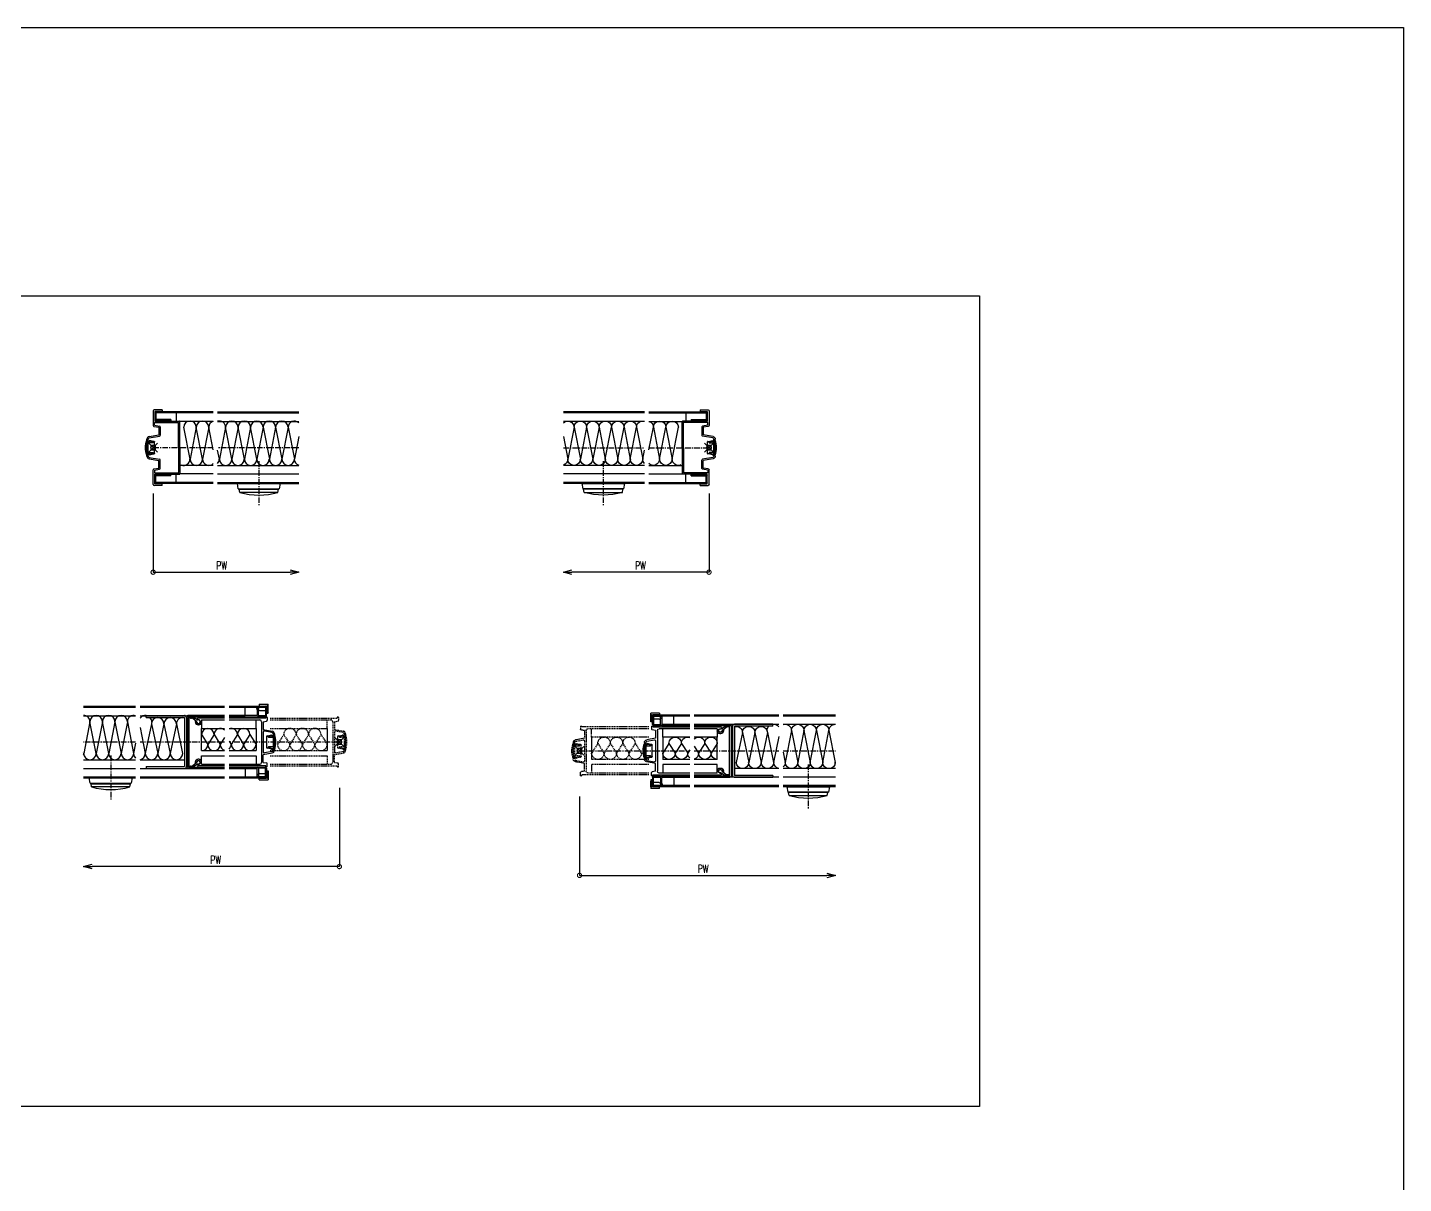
# Model space of a CAD drawing. Extents: x -275225 to 47266, y -41063 to 95295.
# Drawn here: x -223624 to -222077, y -26800 to -25500 of the extents above; entities that cross this region are included whole.
import ezdxf

# ---------------------------------------------------------------- set-up
doc = ezdxf.new("R2010")
doc.units = 0
doc.header["$LTSCALE"] = 0.2
doc.header["$PDMODE"] = 99
doc.header["$PDSIZE"] = 5
doc.linetypes.add('CENTER', pattern=[50.8, 31.75, -6.35, 6.35, -6.35])
doc.linetypes.add('HIDDEN', pattern=[9.525, 6.35, -3.175])
for name, color, linetype in [('_P18_製品', 4, 'Continuous'), ('_P18_製品寸法', 9, 'Continuous'), ('_基準', 1, 'CENTER'), ('_製品寸法', 9, 'Continuous'), ('樹脂', 6, 'Continuous')]:
    doc.layers.add(name, color=color, linetype=linetype)
doc.layers.add('_ポイント', color=1, linetype='Continuous', plot=False)
doc.styles.add('OKAMURA', font='SIMPLEX.shx', dxfattribs={"width": 0.7, "bigfont": 'BIGFONT.shx'})
doc.dimstyles.new('OKAMURA-003', dxfattribs={"dimscale": 3, "dimtxt": 3, "dimasz": 1, "dimexe": 0, "dimexo": 3, "dimgap": 1, "dimtad": 1, "dimdec": 3, "dimdsep": 46, "dimtxsty": 'OKAMURA', "dimblk1": 'DOT', "dimblk2": 'DOT', "dimsah": 1, "dimcen": 0, "dimclrd": 9, "dimclre": 9, "dimclrt": 3, "dimadec": 0, "dimazin": 0, "dimtfac": 1, "dimtdec": 3, "dimtix": 1, "dimtmove": 2, "dimatfit": 3, "dimldrblk": 'NONE', "dimfxl": 0, "dimtolj": 1, "dimarcsym": 0})

# ---------------------------------------------------------------- blocks, each defined once
blk = doc.blocks.new('_DotSmall')
at = {"color": 0, "linetype": 'ByBlock', "const_width": 0.5}
blk.add_lwpolyline([(-0.0625, 0, 1), (0.0625, 0, 1)], format="xyb", close=True, dxfattribs=at)
blk = doc.blocks.new('_Open30')
at = {"color": 0, "linetype": 'ByBlock', "lineweight": -2}
for p, q in [((-1, 0.27), (0, 0)), ((0, 0), (-1, -0.27)), ((0, 0), (-1, 0))]:
    blk.add_line(p, q, dxfattribs=at)
blk = doc.blocks.new('*D257')
at = {"layer": '_製品寸法', "color": 9, "lineweight": -2, "transparency": 16777216}
for p, q in [((0, -51.5), (0, -140)), ((0, -140), (154.2, -140))]:
    blk.add_line(p, q, dxfattribs=at)
at = {"layer": 'Defpoints', "color": 0, "transparency": 16777216}
for p in [(0, -42.5), (163.8, -41.3), (163.8, -140)]:
    blk.add_point(p, dxfattribs=at)
at = {"layer": '_製品寸法', "color": 9, "lineweight": -2, "transparency": 16777216, "xscale": 9.600000000000001, "yscale": 9.600000000000001, "zscale": 9.600000000000001, "rotation": 180}
blk.add_blockref('_DotSmall', (0, -140), dxfattribs=at)
at = {"layer": '_製品寸法', "color": 9, "lineweight": -2, "transparency": 16777216, "xscale": 9.600000000000001, "yscale": 9.600000000000001, "zscale": 9.600000000000001}
blk.add_blockref('_Open30', (163.8, -140), dxfattribs=at)
at = {"layer": '_製品寸法', "color": 3, "transparency": 16777216, "insert": (77.1, -132.5), "char_height": 9, "attachment_point": 5, "style": 'OKAMURA'}
blk.add_mtext('\\A1;PW', dxfattribs=at)
blk = doc.blocks.new('_None')
blk = doc.blocks.new('樹脂')
at = {"layer": '_P18_製品', "color": 0, "linetype": 'ByBlock'}
for p, q in [((-8.7, -6.5), (-8.7, 6.5)), ((-8.2, 7), (-7, 7)), ((-7, 7), (-3.2, 8.1)), ((-7, 6.3), (-3.2, 7.4)), ((-7, 6.3), (-7, 7)), ((-7, 5.9), (-7, 6.3)), ((-6.5, 5.4), (0, 5.4)), ((-3.2, 8.1), (-3.2, 7.6)), ((-3.2, 7.6), (-2.4, 7.6)), ((-3.2, 7.6), (-3.2, 6.9)), ((-3.2, 6.9), (-2.4, 6.9)), ((-2.4, 7.6), (-2.4, 7.1)), ((-2.4, 7.1), (-0.5, 7.1)), ((-2.4, 6.4), (-2.4, 7.1)), ((-2.4, 6.4), (-0.5, 6.4)), ((-0.5, 7.1), (-0.5, 5.4)), ((0, -8.3), (0, 8.3)), ((-7, -7), (-8.2, -7)), ((-7, -5.9), (-7, -6.3)), ((-7, -6.3), (-7, -7)), ((-3.2, -7.4), (-7, -6.3)), ((-3.2, -8.1), (-7, -7)), ((0, -5.4), (-6.5, -5.4)), ((-3.2, -7.4), (-1.6, -7.4)), ((-3.2, -8.1), (-1.6, -8.1)), ((-1.6, -7.6), (-1.6, -6.9)), ((-1.6, -6.9), (-0.8, -6.9)), ((-1.6, -7.6), (-0.8, -7.6)), ((-1.6, -8.1), (-1.6, -7.6)), ((-0.8, -7.1), (-0.8, -6.4)), ((-0.8, -6.4), (-0.5, -6.4)), ((-0.8, -7.1), (-0.5, -7.1)), ((-0.8, -7.6), (-0.8, -7.1)), ((-0.5, -7.1), (-0.5, -5.4))]:
    blk.add_line(p, q, dxfattribs=at)
for centre, radius, start, end in [((-8.2, 6.5), 0.5, 90, 180), ((-6.5, 5.9), 0.5, 180, 270), ((-21, 0), 22.6, 338.3053, 21.6947), ((-8.2, -6.5), 0.5, 180, 270), ((-6.5, -5.9), 0.5, 90, 180)]:
    blk.add_arc(centre, radius, start, end, dxfattribs=at)
blk = doc.blocks.new('SS_BASE_TE_806_TRUOC_HALF_START')
at = {"layer": '_P18_製品'}
for p, q in [((0, 41.5), (0, 24.8)), ((10, 42.5), (1, 42.5)), ((10, 40.5), (2, 40.5)), ((2, 40.5), (2, 29.9)), ((67.5, 40.3), (3.2, 40.3)), ((67.5, 39.1), (3.2, 39.1)), ((3.2, 39.1), (3.2, 31.5)), ((20, 31.5), (3.2, 31.5)), ((10, 42.5), (10, 40.5)), ((20, 31.5), (20, 30.3)), ((26, 39.1), (26, 30)), ((72.5, 40.3), (163.8, 40.3)), ((72.5, 39.1), (163.8, 39.1)), ((0.8, 23.9), (6.5, 22.9)), ((1.5, 28.4), (28.3, 28.4)), ((1.5, 25.3), (1.5, 28.4)), ((1.5, 25.3), (7.2, 24.3)), ((2, 29.9), (29.8, 29.9)), ((20, 30.3), (3.2, 30.3)), ((6.5, 22.9), (6.5, 14.4)), ((8, 23.3), (8, 14)), ((67.5, 29.6), (21.5, 29.6)), ((28.6, 0), (28.6, 28.1)), ((30.1, 0.3), (30.1, 29.6)), ((72.5, 29.6), (163.8, 29.6)), ((-7, 0.3), (-7, 9.5)), ((-7, 0.3), (-6.7, 0)), ((-6.7, 0), (-7, -0.3)), ((-5.5, -9.5), (-5.5, 9.5)), ((-4.5, 12.4), (6.5, 14.4)), ((-4.3, 11), (7.2, 13)), ((28.6, 0), (28.6, -28.1)), ((-7, -9.5), (-7, -0.3)), ((-4.5, -12.4), (6.5, -14.4)), ((-4.3, -11), (7.2, -13)), ((6.5, -22.9), (6.5, -14.4)), ((8, -23.3), (8, -14)), ((30.1, -0.3), (30.1, -29.6)), ((0, -41.5), (0, -24.8)), ((0.8, -23.9), (6.5, -22.9)), ((1.5, -25.3), (7.2, -24.3)), ((1.5, -25.3), (1.5, -28.4)), ((1.5, -28.4), (28.3, -28.4)), ((2, -29.9), (29.8, -29.9)), ((2, -40.5), (2, -29.9)), ((20, -30.3), (3.2, -30.3)), ((20, -31.5), (20, -30.3)), ((67.5, -29.6), (21.5, -29.6)), ((26, -39.1), (26, -30)), ((67.5, -19.9), (30.1, -19.9)), ((72.5, -19.9), (163.8, -19.9)), ((72.5, -29.6), (163.8, -29.6)), ((10, -42.5), (1, -42.5)), ((10, -40.5), (2, -40.5)), ((3.2, -39.1), (3.2, -31.5)), ((20, -31.5), (3.2, -31.5)), ((67.5, -39.1), (3.2, -39.1)), ((67.5, -40.3), (3.2, -40.3)), ((10, -42.5), (10, -40.5)), ((72.5, -39.1), (163.8, -39.1)), ((72.5, -40.3), (163.8, -40.3)), ((143, -40.3), (94.8, -40.3)), ((95.8, -46.3), (94.8, -40.3)), ((95.8, -46.3), (141.9, -46.3)), ((96.8, -46.3), (96.8, -46.8)), ((141, -46.3), (141, -46.8)), ((143, -40.3), (141.9, -46.3)), ((96.8, -46.8), (141, -46.8)), ((97.4, -50.3), (96.8, -46.8)), ((140.4, -50.3), (97.4, -50.3)), ((140.4, -50.3), (141, -46.8))]:
    blk.add_line(p, q, dxfattribs=at)
at = {"layer": '_P18_製品', "color": 6}
for p, q in [((41.5, -12.9), (34.4, 22.9)), ((48.5, 22.9), (41.5, -12.9)), ((55.5, -12.9), (48.5, 22.9)), ((62.6, 22.9), (55.5, -12.9)), ((67.5, -2.3), (62.6, 22.9)), ((81.5, 22.9), (74.5, -12.9)), ((88.5, -12.9), (81.5, 22.9)), ((95.5, 22.9), (88.5, -12.9)), ((102.6, -12.9), (95.5, 22.9)), ((109.6, 22.9), (102.6, -12.9)), ((116.6, -12.9), (109.6, 22.9)), ((123.6, 22.9), (116.6, -12.9)), ((123.6, 22.9), (130.7, -12.9)), ((137.7, 22.9), (130.7, -12.9)), ((137.7, 22.9), (144.7, -12.9)), ((151.8, 22.9), (144.7, -12.9)), ((151.8, 22.9), (158.8, -12.9)), ((163.8, 12.5), (158.8, -12.9)), ((74.5, -12.9), (72.5, -2.9))]:
    blk.add_line(p, q, dxfattribs=at)
at = {"layer": '_P18_製品'}
for centre, radius, start, end in [((1, 41.5), 1, 90, 180), ((3.6, 38.7), 1.65, 104.1258, 165.8742), ((3.6, 31.9), 1.65, 194.1258, 255.8742), ((1, 24.8), 1, 180, 260), ((7, 23.3), 1, 0, 80), ((28.3, 28.1), 0.301, 0, 90), ((29.8, 29.6), 0.301, 0, 90), ((-4, 9.5), 3, 100, 180), ((-4, 9.5), 1.5, 100, 180), ((7, 14), 1, 280, 0), ((-4, -9.5), 3, 180, 260), ((-4, -9.5), 1.5, 180, 260), ((7, -14), 1, 0, 80), ((1, -24.8), 1, 100, 180), ((3.6, -31.9), 1.65, 104.1258, 165.8742), ((7, -23.3), 1, 280, 0), ((28.3, -28.1), 0.301, 270, 0), ((29.8, -29.6), 0.301, 270, 0), ((1, -41.5), 1, 180, 270), ((3.6, -38.7), 1.65, 194.1258, 255.8742), ((118.9, 24.7), 78.1, 254.0272, 285.973)]:
    blk.add_arc(centre, radius, start, end, dxfattribs=at)
at = {"layer": '_P18_製品', "color": 6}
for centre, start, end in [((41.5, 22.9), 0, 180), ((55.5, 22.9), 0, 180), ((69.6, 22.9), 107.2491, 180), ((74.5, 22.9), 0, 106.1411), ((88.5, 22.9), 0, 180), ((102.6, 22.9), 0, 180), ((116.6, 22.9), 0, 180), ((130.7, 22.9), 0, 180), ((144.7, 22.9), 0, 180), ((158.8, 22.9), 44.9074, 180), ((34.4, -12.9), 248.6248, 0), ((48.5, -12.9), 180, 0), ((62.6, -12.9), 180, 314.7063), ((67.4, -12.9), 316.2194, 0), ((81.5, -12.9), 180, 0), ((95.5, -12.9), 180, 0), ((109.6, -12.9), 180, 0), ((123.6, -12.9), 180, 0), ((137.7, -12.9), 180, 0), ((151.8, -12.9), 180, 0), ((165.8, -12.9), 180, 253.0372)]:
    blk.add_arc(centre, 7.03, start, end, dxfattribs=at)
at = {"layer": '_ポイント'}
blk.add_point((0, 0), dxfattribs=at)
at = {"layer": '_基準'}
for p, q in [((67.5, 0), (0, 0)), ((163.8, 0), (72.5, 0)), ((118.9, -15.2), (118.9, -65.5))]:
    blk.add_line(p, q, dxfattribs=at)
at = {"layer": '樹脂', "xscale": -1}
blk.add_blockref('樹脂', (-7, 0), dxfattribs=at)
blk = doc.blocks.new('*D263')
at = {"layer": '_製品寸法', "color": 9, "lineweight": -2, "transparency": 16777216}
for p, q in [((0, -51.5), (0, -140)), ((0, -140), (-278.1, -140))]:
    blk.add_line(p, q, dxfattribs=at)
at = {"layer": 'Defpoints', "color": 0, "transparency": 16777216}
for p in [(-287.7, -40.3), (0, -42.5), (-287.7, -140)]:
    blk.add_point(p, dxfattribs=at)
at = {"layer": '_製品寸法', "color": 9, "lineweight": -2, "transparency": 16777216, "xscale": 9.600000000000001, "yscale": 9.600000000000001, "zscale": 9.600000000000001, "rotation": 180}
blk.add_blockref('_Open30', (-287.7, -140), dxfattribs=at)
at = {"layer": '_製品寸法', "color": 9, "lineweight": -2, "transparency": 16777216, "xscale": 9.600000000000001, "yscale": 9.600000000000001, "zscale": 9.600000000000001}
blk.add_blockref('_DotSmall', (0, -140), dxfattribs=at)
at = {"layer": '_製品寸法', "color": 3, "transparency": 16777216, "insert": (-139, -132.5), "char_height": 9, "attachment_point": 5, "style": 'OKAMURA'}
blk.add_mtext('\\A1;PW', dxfattribs=at)
blk = doc.blocks.new('SS_BASE_TE_806_TRUOC_HALF_END')
at = {"layer": '_P18_製品'}
for p, q in [((-287.7, 40.3), (-229.1, 40.3)), ((-287.7, 39.1), (-229.1, 39.1)), ((-224.1, 40.3), (-129, 40.3)), ((-224.1, 39.1), (-129, 39.1)), ((-124, 40.3), (-83.2, 40.3)), ((-124, 39.1), (-83.2, 39.1)), ((-106, 29.6), (-106, 39.1)), ((-92.6, 38.8), (-91, 38.8)), ((-92.6, 38.8), (-92.6, 29.9)), ((-91, 29.9), (-91, 38.8)), ((-90, 42.5), (-80, 42.5)), ((-90, 42.5), (-90, 40.5)), ((-90, 40.5), (-82, 40.5)), ((-83.2, 39.1), (-83.2, 29.5)), ((-82, 39.3), (-80, 41.3)), ((-82, 40.5), (-82, 32.5)), ((-82, 29.5), (-82, 39.1)), ((-82, 35.3), (-80, 33.3)), ((-82, 32.5), (-80, 32.5)), ((-80, 32.5), (-80, 42.5)), ((-287.7, 29.6), (-229.1, 29.6)), ((-224.1, 29.6), (-129, 29.6)), ((-217.2, 27.6), (-217.2, 29.9)), ((-217.2, 29.9), (-174.3, 29.9)), ((-217.2, 27.6), (-174.3, 27.6)), ((-174.3, 27.6), (-174.3, -27.6)), ((-172, 27.6), (-172, -28.3)), ((-129, 29.9), (-170.4, 29.9)), ((-170.4, 28.3), (-170.4, -28.3)), ((-170.4, 28.3), (-129, 28.3)), ((-168.8, -28.3), (-168.8, 28.3)), ((-167.5, 28.2), (-165.8, 28.2)), ((-167.5, 27), (-166.2, 27)), ((-160.6, 23.2), (-164.9, 26.6)), ((-159.5, 24.9), (-163.9, 27.7)), ((-162, 22.7), (-162, 22.4)), ((-129, 26.9), (-158.9, 26.9)), ((-157.9, 24.9), (-158.9, 24.9)), ((-158.9, 20.9), (-157.9, 20.9)), ((-157.9, 19.4), (-158.9, 19.4)), ((-156.4, 23.4), (-156.4, 22.4)), ((-154.9, 24.9), (-129, 24.9)), ((-154.9, 24.9), (-129, 24.9)), ((-154.9, 24.9), (-154.9, 15.4)), ((-154.9, 24.9), (-154.9, 22.4)), ((-92.6, 29.9), (-124, 29.9)), ((-124, 29.6), (-106, 29.6)), ((-124, 28.3), (-92.6, 28.3)), ((-82.8, 26.9), (-124, 26.9)), ((-124, 24.9), (-89.5, 24.9)), ((-124, 24.9), (-93.6, 24.9)), ((-93.6, 15.4), (-93.6, 24.9)), ((-83.2, 29.5), (-91, 29.5)), ((-91, 29.5), (-91, 28.3)), ((-91, 28.3), (-83.2, 28.3)), ((-87.5, 22.9), (-87.5, -22.9)), ((-85.5, 22.8), (-81.8, 23.5)), ((-85.5, 22.8), (-85.5, 14.2)), ((-82.5, 27.6), (-82.5, 27.2)), ((-81.3, 27.9), (-82.2, 27.9)), ((-81, 27.6), (-81, 24.5)), ((-154.9, 15.4), (-129, 15.4)), ((-124, 15.4), (-93.6, 15.4)), ((-85.5, 14.1), (-75.5, 12.3)), ((-85.5, 11.3), (-85.5, -11.3)), ((-75.7, 10.8), (-84.3, 12.3)), ((-74.5, 9.3), (-74.5, -9.3)), ((-73, 9.3), (-73, -9.3)), ((-154.9, -24.9), (-154.9, -15.4)), ((-154.9, -15.4), (-129, -15.4)), ((-124, -15.4), (-93.6, -15.4)), ((-93.6, -15.4), (-93.6, -24.9)), ((-85.5, -14.1), (-75.5, -12.3)), ((-85.5, -22.8), (-85.5, -14.2)), ((-75.7, -10.8), (-84.3, -12.3)), ((-287.7, -19.9), (-229.1, -19.9)), ((-287.7, -29.6), (-229.1, -29.6)), ((-224.1, -19.9), (-174.3, -19.9)), ((-224.1, -29.6), (-129, -29.6)), ((-217.2, -27.6), (-174.3, -27.6)), ((-217.2, -27.6), (-217.2, -29.9)), ((-217.2, -29.9), (-174.3, -29.9)), ((-170.4, -28.3), (-172, -28.3)), ((-168.8, -28.3), (-129, -28.3)), ((-168.8, -29.9), (-129, -29.9)), ((-167.5, -27), (-166.2, -27)), ((-167.5, -28.2), (-165.8, -28.2)), ((-160.6, -23.2), (-164.9, -26.6)), ((-159.5, -24.9), (-163.9, -27.7)), ((-162, -22.7), (-162, -22.4)), ((-157.9, -19.4), (-158.9, -19.4)), ((-158.9, -20.9), (-157.9, -20.9)), ((-157.9, -24.9), (-158.9, -24.9)), ((-129, -26.9), (-158.9, -26.9)), ((-156.4, -23.4), (-156.4, -22.4)), ((-154.9, -24.9), (-154.9, -22.4)), ((-154.9, -24.9), (-129, -24.9)), ((-154.9, -24.9), (-129, -24.9)), ((-124, -24.9), (-93.6, -24.9)), ((-124, -24.9), (-89.5, -24.9)), ((-82.8, -26.9), (-124, -26.9)), ((-124, -28.3), (-92.6, -28.3)), ((-124, -29.6), (-106, -29.6)), ((-124, -29.9), (-92.6, -29.9)), ((-106, -29.6), (-106, -39.1)), ((-92.6, -38.8), (-92.6, -29.9)), ((-91, -28.3), (-83.2, -28.3)), ((-91, -29.5), (-91, -28.3)), ((-83.2, -29.5), (-91, -29.5)), ((-91, -29.9), (-91, -38.8)), ((-85.5, -22.8), (-81.8, -23.5)), ((-83.2, -39.1), (-83.2, -29.5)), ((-82.5, -27.6), (-82.5, -27.2)), ((-81.3, -27.9), (-82.2, -27.9)), ((-82, -29.5), (-82, -39.1)), ((-81, -27.6), (-81, -24.5)), ((-287.7, -39.1), (-229.1, -39.1)), ((-287.7, -40.3), (-229.1, -40.3)), ((-233, -40.3), (-281.3, -40.3)), ((-280.2, -46.3), (-281.3, -40.3)), ((-280.2, -46.3), (-234.1, -46.3)), ((-279.2, -46.3), (-279.2, -46.8)), ((-235, -46.3), (-235, -46.8)), ((-233, -40.3), (-234.1, -46.3)), ((-224.1, -39.1), (-129, -39.1)), ((-224.1, -40.3), (-129, -40.3)), ((-124, -39.1), (-83.2, -39.1)), ((-124, -40.3), (-83.2, -40.3)), ((-92.6, -38.8), (-91, -38.8)), ((-90, -40.5), (-82, -40.5)), ((-90, -42.5), (-90, -40.5)), ((-90, -42.5), (-80, -42.5)), ((-82, -32.5), (-80, -32.5)), ((-82, -40.5), (-82, -32.5)), ((-82, -35.3), (-80, -33.3)), ((-82, -39.3), (-80, -41.3)), ((-80, -32.5), (-80, -42.5)), ((-279.2, -46.8), (-235, -46.8)), ((-278.6, -50.3), (-279.2, -46.8)), ((-235.6, -50.3), (-278.6, -50.3)), ((-235.6, -50.3), (-235, -46.8))]:
    blk.add_line(p, q, dxfattribs=at)
at = {"layer": '_P18_製品', "color": 6}
for p, q in [((-93.3, 37.3), (-89.7, 39)), ((-89.7, 35.5), (-93.3, 37.3)), ((-82, 39), (-89.7, 39)), ((-89.7, 35.5), (-82, 35.5)), ((-80.3, 40.6), (-82, 39)), ((-80.3, 34), (-82, 35.5)), ((-80.3, 40.6), (-80.3, 34)), ((-280.5, 22.9), (-287.5, -12.9)), ((-273.5, -12.9), (-280.5, 22.9)), ((-266.4, 22.9), (-273.5, -12.9)), ((-259.4, -12.9), (-266.4, 22.9)), ((-252.4, 22.9), (-259.4, -12.9)), ((-252.4, 22.9), (-245.4, -12.9)), ((-238.3, 22.9), (-245.4, -12.9)), ((-238.3, 22.9), (-231.3, -12.9)), ((-224.1, 16.3), (-218.3, -12.9)), ((-211.3, 20.5), (-218.3, -12.9)), ((-211.3, 20.6), (-204.3, -12.9)), ((-197.2, 20.5), (-204.3, -12.9)), ((-197.2, 20.5), (-190.2, -12.9)), ((-183.2, 20.5), (-190.2, -12.9)), ((-183.2, 20.5), (-176.2, -12.9)), ((-154.9, -9.6), (-154.9, 15.4)), ((-154.9, 8.4), (-147.9, -2.6)), ((-140.9, 8.4), (-147.9, -2.6)), ((-140.9, 8.4), (-133.9, -2.6)), ((-129, 5.2), (-133.9, -2.6)), ((-124, 1.2), (-121.6, -2.6)), ((-114.6, 8.4), (-121.6, -2.6)), ((-114.6, 8.4), (-107.6, -2.6)), ((-100.6, 8.4), (-107.6, -2.6)), ((-100.6, 8.4), (-93.6, -2.6)), ((-93.6, 15.4), (-93.6, -9.6)), ((-13.6, 15.4), (-13.6, -9.6)), ((-287.5, -12.9), (-287.7, -12.1)), ((-229.1, -1.4), (-231.3, -12.9)), ((-154.9, -9.6), (-129, -9.6)), ((-124, -9.6), (-93.6, -9.6)), ((-89.7, -35.5), (-93.3, -37.3)), ((-93.3, -37.3), (-89.7, -39)), ((-89.7, -35.5), (-82, -35.5)), ((-82, -39), (-89.7, -39)), ((-80.3, -34), (-82, -35.5)), ((-80.3, -40.6), (-82, -39)), ((-80.3, -40.6), (-80.3, -34))]:
    blk.add_line(p, q, dxfattribs=at)
at = {"layer": '_P18_製品', "color": 6, "linetype": 'HIDDEN'}
for p, q in [((-77.9, 26.9), (-2.8, 26.9)), ((-77.9, 24.9), (-9.5, 24.9)), ((-13.6, 15.4), (-13.6, 24.9)), ((-7.5, 22.9), (-7.5, -22.9)), ((-5.5, 22.8), (-1.8, 23.5)), ((-5.5, 22.8), (-5.5, 14.1)), ((-2.5, 27.6), (-2.5, 27.2)), ((-1.3, 27.9), (-2.2, 27.9)), ((-1, 27.6), (-1, 24.5)), ((-77.9, 15.4), (-13.6, 15.4)), ((-62.6, 8.4), (-69.6, -2.6)), ((-62.6, 8.4), (-55.6, -2.6)), ((-48.6, 8.4), (-55.6, -2.6)), ((-48.6, 8.4), (-41.6, -2.6)), ((-34.6, 8.4), (-41.6, -2.6)), ((-34.6, 8.4), (-27.6, -2.6)), ((-20.6, 8.4), (-27.6, -2.6)), ((-20.6, 8.4), (-13.6, -2.6)), ((-5.5, 14.1), (4.6, 12.3)), ((-5.5, 11.3), (-5.5, -11.3)), ((4.3, 10.8), (-4.3, 12.3)), ((-1.7, -6.5), (-1.7, 6.5)), ((-1.2, 7), (0, 7)), ((0, 7), (3.8, 8.1)), ((0, 6.3), (3.8, 7.4)), ((0, 6.3), (0, 7)), ((0, 5.9), (0, 6.3)), ((0.5, 5.4), (7, 5.4)), ((3.8, 8.1), (3.8, 7.6)), ((3.8, 7.6), (4.6, 7.6)), ((3.8, 7.6), (3.8, 6.9)), ((3.8, 6.9), (4.6, 6.9)), ((4.6, 7.6), (4.6, 7.1)), ((4.6, 7.1), (6.5, 7.1)), ((4.6, 6.4), (4.6, 7.1)), ((4.6, 6.4), (6.5, 6.4)), ((5.5, 9.3), (5.5, -9.3)), ((6.5, 7.1), (6.5, 5.4)), ((7, 9.3), (7, -9.3)), ((7, -8.3), (7, 8.4)), ((-77.9, -9.6), (-13.6, -9.6)), ((-77.9, -15.4), (-13.6, -15.4)), ((-13.6, -15.4), (-13.6, -24.9)), ((-5.5, -14.1), (4.5, -12.3)), ((-5.5, -22.8), (-5.5, -14.1)), ((4.3, -10.8), (-4.3, -12.3)), ((0, -7), (-1.2, -7)), ((0, -5.9), (0, -6.3)), ((0, -6.3), (0, -7)), ((3.8, -7.4), (0, -6.3)), ((3.8, -8.1), (0, -7)), ((7, -5.4), (0.5, -5.4)), ((3.8, -7.4), (5.4, -7.4)), ((3.8, -8.1), (5.4, -8.1)), ((5.4, -7.6), (5.4, -6.9)), ((5.4, -6.9), (6.2, -6.9)), ((5.4, -7.6), (6.2, -7.6)), ((5.4, -8.1), (5.4, -7.6)), ((6.2, -7.1), (6.2, -6.4)), ((6.2, -6.4), (6.5, -6.4)), ((6.2, -7.1), (6.5, -7.1)), ((6.2, -7.6), (6.2, -7.1)), ((6.5, -7.1), (6.5, -5.4)), ((-77.9, -24.9), (-9.5, -24.9)), ((-77.9, -26.9), (-2.8, -26.9)), ((-5.5, -22.8), (-1.8, -23.5)), ((-2.5, -27.6), (-2.5, -27.2)), ((-1.3, -27.9), (-2.2, -27.9)), ((-1, -27.6), (-1, -24.5))]:
    blk.add_line(p, q, dxfattribs=at)
at = {"layer": '_P18_製品'}
for centre, radius, start, end in [((-83.6, 38.7), 1.66, 14.0776, 75.9224), ((-174.3, 27.6), 2.31, 0, 90), ((-170.4, 28.3), 1.61, 90, 180), ((-167.5, 27.6), 0.603, 90, 270), ((-166.2, 24.9), 2.11, 52.3318, 90), ((-165.8, 24.7), 3.51, 57.6673, 90), ((-161.2, 22.7), 0.754, 0, 180), ((-158.9, 22.4), 3.01, 180, 270), ((-160.9, 22.8), 0.502, 1.6294, 53.1913), ((-158.4, 22.9), 2.01, 181.6298, 108.3712), ((-158.9, 22.4), 1.51, 180, 270), ((-158.9, 25.9), 1, 90, 270), ((-159.2, 25.3), 0.502, 236.81, 288.3703), ((-157.9, 23.4), 1.51, 0, 90), ((-157.9, 22.4), 1.51, 270, 0), ((-157.9, 22.4), 3.01, 270, 0), ((-92.6, 29.9), 1.61, 270, 0), ((-89.5, 22.9), 2.01, 0, 90), ((-83.6, 29.9), 1.66, 284.0777, 345.9223), ((-82.8, 27.2), 0.301, 270, 0), ((-82.2, 27.6), 0.301, 90, 180), ((-82, 24.5), 1, 280.0015, 0), ((-81.3, 27.6), 0.301, 0, 90), ((-84.5, 11.3), 1, 79.9985, 180), ((-76, 9.3), 1.51, 0, 80.0003), ((-76, 9.3), 3.01, 0, 79.9997), ((-84.5, -11.3), 1, 180, 280.0032), ((-76, -9.3), 1.51, 279.9997, 0), ((-76, -9.3), 3.01, 280.0003, 0), ((-174.3, -27.6), 2.31, 270, 0), ((-168.8, -28.3), 1.61, 180, 270), ((-167.5, -27.6), 0.603, 90, 270), ((-166.2, -24.9), 2.11, 270, 307.6682), ((-165.8, -24.7), 3.51, 270, 302.3327), ((-158.9, -22.4), 3.01, 90, 180), ((-161.2, -22.7), 0.754, 180, 0), ((-160.9, -22.8), 0.502, 306.806, 358.3705), ((-158.4, -22.9), 2.01, 251.6289, 178.3702), ((-158.9, -22.4), 1.51, 90, 180), ((-158.9, -25.9), 1, 90, 270), ((-159.2, -25.3), 0.502, 71.6297, 123.19), ((-157.9, -22.4), 3.01, 0, 90), ((-157.9, -22.4), 1.51, 0, 90), ((-157.9, -23.4), 1.51, 270, 0), ((-92.6, -29.9), 1.61, 0, 90), ((-89.5, -22.9), 2.01, 270, 0), ((-83.6, -29.9), 1.66, 14.0777, 75.9223), ((-82.8, -27.2), 0.301, 0, 90), ((-82.2, -27.6), 0.301, 180, 270), ((-82, -24.5), 1, 0, 80.0038), ((-81.3, -27.6), 0.301, 270, 0), ((-83.6, -38.7), 1.66, 284.0776, 345.9224), ((-257.1, 24.7), 78.1, 254.0272, 285.973)]:
    blk.add_arc(centre, radius, start, end, dxfattribs=at)
at = {"layer": '_P18_製品', "color": 6}
for centre, radius, start, end in [((-287.5, 22.9), 7.03, 0, 91.2983), ((-273.5, 22.9), 7.03, 0, 180), ((-259.4, 22.9), 7.03, 0, 180), ((-245.4, 22.9), 7.03, 0, 180), ((-231.3, 22.9), 7.03, 71.389, 180), ((-218.3, 22.9), 7.03, 80.3218, 144.5737), ((-218, 22.9), 7.03, 355.0624, 39.8037), ((-204.3, 20.5), 7.03, 0, 180), ((-190.2, 20.5), 7.03, 0, 180), ((-176.2, 20.5), 7.03, 76.3662, 180), ((-147.9, 8.4), 7, 0, 180), ((-133.9, 8.4), 7, 45.3472, 180), ((-121.6, 8.4), 7, 0, 110.1785), ((-107.6, 8.4), 7, 0, 180), ((-294.5, -12.9), 7.03, 347.78, 0), ((-280.5, -12.9), 7.03, 180, 0), ((-266.4, -12.9), 7.03, 180, 0), ((-252.4, -12.9), 7.03, 180, 0), ((-238.3, -12.9), 7.03, 180, 0), ((-224.3, -12.9), 7.03, 180, 227.0893), ((-225.4, -12.9), 7.03, 280.6694, 0), ((-211.3, -12.9), 7.03, 180, 0), ((-197.2, -12.9), 7.03, 180, 0), ((-183.2, -12.9), 7.03, 180, 0), ((-154.9, -2.6), 7, 270.0017, 0), ((-140.9, -2.6), 7, 180, 0), ((-126.9, -2.6), 7, 180, 252.711), ((-128.6, -2.6), 7, 310.9238, 0), ((-114.6, -2.6), 7, 180, 0), ((-100.6, -2.6), 7, 180, 0)]:
    blk.add_arc(centre, radius, start, end, dxfattribs=at)
at = {"layer": '_P18_製品', "color": 6, "linetype": 'HIDDEN'}
for centre, radius, start, end in [((-9.5, 22.9), 2.01, 0, 90), ((-2.8, 27.2), 0.301, 270, 0), ((-2.2, 27.6), 0.301, 90, 180), ((-2, 24.5), 1, 280.0015, 0), ((-1.3, 27.6), 0.301, 0, 90), ((-55.6, 8.4), 7, 0, 180), ((-41.6, 8.4), 7, 0, 180), ((-27.6, 8.4), 7, 0, 180), ((-4.5, 11.3), 1, 79.9985, 180), ((-1.2, 6.5), 0.5, 90, 180), ((0.5, 5.9), 0.5, 180, 270), ((4, 9.3), 1.5, 0, 80.0006), ((4, 9.3), 3, 0, 80.0005), ((-14, 0), 22.6, 338.3053, 21.6947), ((-62.6, -2.6), 7, 180, 0), ((-48.6, -2.6), 7, 180, 0), ((-34.6, -2.6), 7, 180, 0), ((-20.6, -2.6), 7, 180, 0), ((-4.5, -11.3), 1, 180, 280.0032), ((-1.2, -6.5), 0.5, 180, 270), ((0.5, -5.9), 0.5, 90, 180), ((4, -9.3), 1.51, 280.0009, 0), ((4, -9.3), 3.01, 280.0009, 0), ((-9.5, -22.9), 2.01, 270, 0), ((-2.8, -27.2), 0.301, 0, 90), ((-2.2, -27.6), 0.301, 180, 270), ((-2, -24.5), 1, 0, 80.0038), ((-1.3, -27.6), 0.301, 270, 0)]:
    blk.add_arc(centre, radius, start, end, dxfattribs=at)
at = {"layer": '_ポイント'}
blk.add_point((0, 0), dxfattribs=at)
at = {"layer": '_基準'}
for p, q in [((-229.1, 0), (-287.7, 0)), ((-129, 0), (-224.1, 0)), ((0, 0), (-124, 0)), ((-257.1, -15.2), (-257.1, -65.5))]:
    blk.add_line(p, q, dxfattribs=at)
at = {"layer": '樹脂'}
blk.add_blockref('樹脂', (-73, 0), dxfattribs=at)
blk = doc.blocks.new('*D260')
at = {"layer": '_製品寸法', "color": 9, "lineweight": -2, "transparency": 16777216}
for p, q in [((0, -51.5), (0, -140)), ((0, -140), (-154.2, -140))]:
    blk.add_line(p, q, dxfattribs=at)
at = {"layer": 'Defpoints', "color": 0, "transparency": 16777216}
for p in [(-163.8, -40.3), (0, -42.5), (-163.8, -140)]:
    blk.add_point(p, dxfattribs=at)
at = {"layer": '_製品寸法', "color": 9, "lineweight": -2, "transparency": 16777216, "xscale": 9.600000000000001, "yscale": 9.600000000000001, "zscale": 9.600000000000001, "rotation": 180}
blk.add_blockref('_Open30', (-163.8, -140), dxfattribs=at)
at = {"layer": '_製品寸法', "color": 9, "lineweight": -2, "transparency": 16777216, "xscale": 9.600000000000001, "yscale": 9.600000000000001, "zscale": 9.600000000000001}
blk.add_blockref('_DotSmall', (0, -140), dxfattribs=at)
at = {"layer": '_製品寸法', "color": 3, "transparency": 16777216, "insert": (-77.1, -132.5), "char_height": 9, "attachment_point": 5, "style": 'OKAMURA'}
blk.add_mtext('\\A1;PW', dxfattribs=at)
blk = doc.blocks.new('*D266')
at = {"layer": '_製品寸法', "color": 9, "lineweight": -2, "transparency": 16777216}
for p, q in [((0, -51.5), (0, -140)), ((0, -140), (278.1, -140))]:
    blk.add_line(p, q, dxfattribs=at)
at = {"layer": 'Defpoints', "color": 0, "transparency": 16777216}
for p in [(0, -42.5), (287.7, -40.3), (287.7, -140)]:
    blk.add_point(p, dxfattribs=at)
at = {"layer": '_製品寸法', "color": 9, "lineweight": -2, "transparency": 16777216, "xscale": 9.600000000000001, "yscale": 9.600000000000001, "zscale": 9.600000000000001, "rotation": 180}
blk.add_blockref('_DotSmall', (0, -140), dxfattribs=at)
at = {"layer": '_製品寸法', "color": 9, "lineweight": -2, "transparency": 16777216, "xscale": 9.600000000000001, "yscale": 9.600000000000001, "zscale": 9.600000000000001}
blk.add_blockref('_Open30', (287.7, -140), dxfattribs=at)
at = {"layer": '_製品寸法', "color": 3, "transparency": 16777216, "insert": (139, -132.5), "char_height": 9, "attachment_point": 5, "style": 'OKAMURA'}
blk.add_mtext('\\A1;PW', dxfattribs=at)
blk = doc.blocks.new('*U256')
blk.add_blockref('SS_BASE_TE_806_TRUOC_HALF_START', (0, 0))
at = {"layer": '_製品寸法'}
dim = blk.add_linear_dim(base=(163.7632, -140), p1=(0, -42.5), p2=(163.7632, -41.3), text='PW', dimstyle='OKAMURA-003', override={"dimasz": 3.2, "dimblk1": 'DotSmall', "dimblk2": 'Open30', "dimse2": 1}, dxfattribs=at)
dim.commit()
dim.dimension.update_dxf_attribs({"geometry": '*D257', "text_midpoint": (77.0816, -132.5)})
blk = doc.blocks.new('*U262')
blk.add_blockref('SS_BASE_TE_806_TRUOC_HALF_END', (0, 0))
at = {"layer": '_製品寸法'}
dim = blk.add_linear_dim(base=(-287.68, -139.9999), p1=(0, -42.5), p2=(-287.68, -40.2997), angle=180, text='PW', dimstyle='OKAMURA-003', override={"dimasz": 3.2, "dimblk1": 'DotSmall', "dimblk2": 'Open30', "dimse2": 1}, dxfattribs=at)
dim.commit()
dim.dimension.update_dxf_attribs({"geometry": '*D263', "text_midpoint": (-139.04, -132.4999)})
blk = doc.blocks.new('*U259')
at = {"xscale": -1}
blk.add_blockref('SS_BASE_TE_806_TRUOC_HALF_START', (0, 0), dxfattribs=at)
at = {"layer": '_製品寸法'}
dim = blk.add_linear_dim(base=(-163.7632, -140), p1=(0, -42.5), p2=(-163.7632, -40.2997), angle=180, text='PW', dimstyle='OKAMURA-003', override={"dimasz": 3.2, "dimblk1": 'DotSmall', "dimblk2": 'Open30', "dimse2": 1}, dxfattribs=at)
dim.commit()
dim.dimension.update_dxf_attribs({"geometry": '*D260', "text_midpoint": (-77.0816, -132.5)})
blk = doc.blocks.new('*U265')
at = {"xscale": -1}
blk.add_blockref('SS_BASE_TE_806_TRUOC_HALF_END', (0, 0), dxfattribs=at)
at = {"layer": '_製品寸法'}
dim = blk.add_linear_dim(base=(287.68, -139.9999), p1=(0, -42.5), p2=(287.68, -40.2997), angle=0, text='PW', dimstyle='OKAMURA-003', override={"dimasz": 3.2, "dimblk1": 'DotSmall', "dimblk2": 'Open30', "dimse2": 1}, dxfattribs=at)
dim.commit()
dim.dimension.update_dxf_attribs({"geometry": '*D266', "text_midpoint": (139.04, -132.4999)})

msp = doc.modelspace()

# ---------------------------------------------------------------- linework, layer by layer
at = {"layer": '_P18_製品寸法'}
for points in [[(-230023.4, -25500), (-222076.6, -25500), (-222076.6, -28099.5), (-230023.4, -28099.5)], [(-225941.2, -25801.8), (-222553.3, -25801.8), (-222553.3, -26713), (-225941.2, -26713)]]:
    msp.add_lwpolyline(points, close=True, dxfattribs=at)

# ---------------------------------------------------------------- block references
for name, p in [('*U256', (-223482.7, -25972.4)), ('*U259', (-222857.6, -25972.4)), ('*U262', (-223273.3, -26303.4)), ('*U265', (-223003.2, -26313.3))]:
    msp.add_blockref(name, p)

doc.saveas('drawing.dxf')
